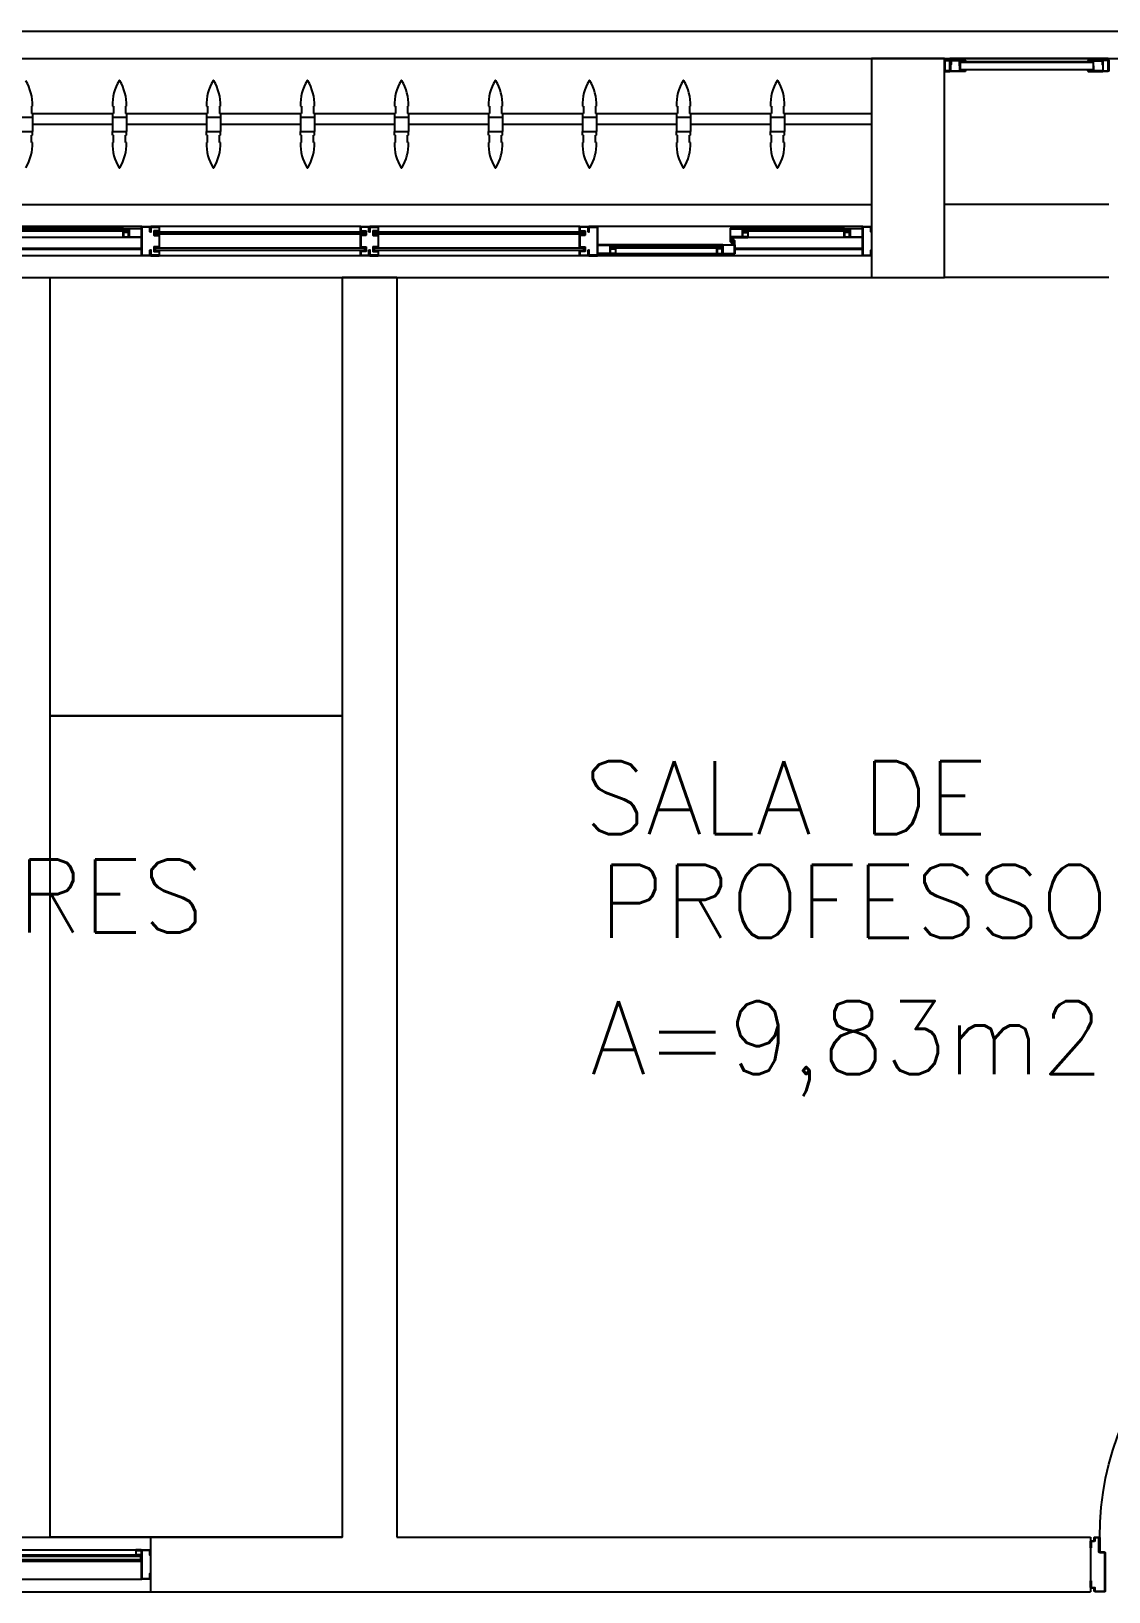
# Model space of a CAD drawing. Header units: millimetres. Extents: x 2128 to 2646, y 1972 to 2207.
# Drawn here: x 2405.51 to 2408.461, y 2049.365 to 2053.64 of the extents above; entities that cross this region are included whole.
import ezdxf

# ---------------------------------------------------------------- set-up
doc = ezdxf.new("R2010")
doc.units = ezdxf.units.MM
for name, color, linetype in [('AR-ALV', 2, 'Continuous'), ('AR-BANCADAS', 1, 'Continuous'), ('AR-BRISES', 1, 'Continuous'), ('AR-CALÇADA', 1, 'Continuous'), ('AR-ESQ', 1, 'Continuous'), ('AR-ESTC', 3, 'Continuous'), ('AR-PEITORIL', 1, 'Continuous'), ('AR-PORTA', 1, 'Continuous'), ('BC- VISTA', 1, 'Continuous'), ('BR-PAINEL', 1, 'Continuous'), ('BR-SUPORTE', 1, 'Continuous'), ('DT-ESQ-BAGUETE-C', 1, 'Continuous'), ('DT-ESQ-BAGUETE-V', 1, 'Continuous'), ('DT-ESQ-CHAPA DOBRADA-V', 1, 'Continuous'), ('DT-ESQ-MARCO-V', 1, 'Continuous'), ('DT-ESQ-PERFIL CADEIRA-C', 2, 'Continuous'), ('DT-ESQ-PERFIL CADEIRA-V', 2, 'Continuous'), ('DT-ESQ-PERFIL U SIMPLES-C', 2, 'Continuous'), ('DT-ESQ-PERFIL U-C', 2, 'Continuous'), ('DT-ESQ-PERFIL U-V', 1, 'Continuous'), ('DT-ESQ-VENEZIANA-C', 1, 'Continuous'), ('DT-ESQ-VENEZIANA-V', 1, 'Continuous'), ('DT-ESQ-VIDRO-C', 2, 'Continuous'), ('DT-ESQ-VIDRO-V', 71, 'Continuous'), ('DT-TXTMOD', 1, 'Continuous'), ('ibio', 2, 'Continuous'), ('maçaneta', 1, 'Continuous'), ('mov', 1, 'Continuous'), ('PM-PERFIL U-C', 2, 'Continuous'), ('pm1', 2, 'Continuous'), ('TEXTO', 2, 'Continuous'), ('Área', 2, 'Continuous')]:
    doc.layers.add(name, color=color, linetype=linetype)
doc.styles.add('S10', font='simplex.shx', dxfattribs={"height": 0.1})
doc.styles.add('UNB-100', font='simplex.shx', dxfattribs={"height": 0.2})

# ---------------------------------------------------------------- blocks, each defined once
blk = doc.blocks.new('EF23-P')
at = {"layer": 'DT-ESQ-BAGUETE-C', "ltscale": 0.1}
for points in [[(0.4225, -0.08), (0.409, -0.08), (0.409, -0.0785), (0.422, -0.0785, 0.414214), (0.4225, -0.078), (0.4225, -0.067, 0.414214), (0.422, -0.0665), (0.409, -0.0665), (0.409, -0.065), (0.4225, -0.065, -0.414214), (0.424, -0.0665), (0.424, -0.0785, -0.414214)], [(0.7015, -0.08), (0.715, -0.08), (0.715, -0.0785), (0.702, -0.0785, -0.414214), (0.7015, -0.078), (0.7015, -0.067, -0.414214), (0.702, -0.0665), (0.715, -0.0665), (0.715, -0.065), (0.7015, -0.065, 0.414214), (0.7, -0.0665), (0.7, -0.0785, 0.414214)], [(0.0735, -0.125), (0.06, -0.125), (0.06, -0.1235), (0.073, -0.1235, 0.414214), (0.0735, -0.123), (0.0735, -0.112, 0.414214), (0.073, -0.1115), (0.06, -0.1115), (0.06, -0.11), (0.0735, -0.11, -0.414214), (0.075, -0.1115), (0.075, -0.1235, -0.414214)], [(0.339, -0.125), (0.3525, -0.125), (0.3525, -0.1235), (0.3395, -0.1235, -0.414214), (0.339, -0.123), (0.339, -0.112, -0.414214), (0.3395, -0.1115), (0.3525, -0.1115), (0.3525, -0.11), (0.339, -0.11, 0.414214), (0.3375, -0.1115), (0.3375, -0.1235, 0.414214)], [(2.0485, -0.125), (2.035, -0.125), (2.035, -0.1235), (2.048, -0.1235, 0.414214), (2.0485, -0.123), (2.0485, -0.112, 0.414214), (2.048, -0.1115), (2.035, -0.1115), (2.035, -0.11), (2.0485, -0.11, -0.414214), (2.05, -0.1115), (2.05, -0.1235, -0.414214)]]:
    blk.add_lwpolyline(points, format="xyb", close=True, dxfattribs=at)
at = {"layer": 'DT-ESQ-BAGUETE-V', "ltscale": 0.1}
for p, q in [((0.4225, -0.065), (0.7015, -0.065)), ((0.0735, -0.11), (0.339, -0.11)), ((2.0485, -0.11), (2.5265, -0.11))]:
    blk.add_line(p, q, dxfattribs=at)
at = {"layer": 'DT-ESQ-CHAPA DOBRADA-V', "ltscale": 0.1}
for p, q in [((0.025, -0.077), (0.374, -0.077)), ((0.025, -0.08), (0.374, -0.08)), ((2, -0.077), (2.5615, -0.077)), ((2, -0.08), (2.5615, -0.08))]:
    blk.add_line(p, q, dxfattribs=at)
at = {"layer": 'DT-ESQ-MARCO-V', "ltscale": 0.1}
for p, q in [((0.7985, -0.06), (1.3515, -0.06)), ((1.3985, -0.06), (1.9515, -0.06)), ((0.7985, -0.14), (1.3515, -0.14)), ((1.3985, -0.14), (1.9515, -0.14))]:
    blk.add_line(p, q, dxfattribs=at)
at = {"layer": 'DT-ESQ-PERFIL CADEIRA-C', "ltscale": 0.1}
for p, q in [((0.376, -0.0885), (0.4225, -0.0885)), ((0.75, -0.0885), (0.7015, -0.0885)), ((0.025, -0.1335), (0.0735, -0.1335)), ((0.3855, -0.1335), (0.339, -0.1335)), ((2, -0.1335), (2.0485, -0.1335))]:
    blk.add_line(p, q, dxfattribs=at)
for points in [[(0.4225, -0.087, -1), (0.4225, -0.09), (0.376, -0.09, -0.414214), (0.374, -0.088), (0.374, -0.067, -0.414214), (0.376, -0.065), (0.4075, -0.065, -0.414214), (0.409, -0.0665), (0.409, -0.087)], [(0.409, -0.0885, -0.198913), (0.4079, -0.0881, -0.198913), (0.4075, -0.087), (0.4075, -0.067, 0.414214), (0.407, -0.0665), (0.376, -0.0665, 0.414214), (0.3755, -0.067), (0.3755, -0.088, 0.414214), (0.376, -0.0885)], [(0.7015, -0.09), (0.75, -0.09), (0.75, -0.0885), (0.715, -0.0885, 0.198912), (0.7161, -0.0881, 0.198913), (0.7165, -0.087), (0.7165, -0.067, -0.414214), (0.717, -0.0665), (0.75, -0.0665), (0.75, -0.065), (0.7165, -0.065, 0.414214), (0.715, -0.0665), (0.715, -0.0785), (0.715, -0.08), (0.715, -0.087), (0.7015, -0.087, 1)], [(0.0735, -0.135), (0.025, -0.135), (0.025, -0.1335), (0.06, -0.1335, -0.198912), (0.0589, -0.1331, -0.198913), (0.0585, -0.132), (0.0585, -0.112, 0.414214), (0.058, -0.1115), (0.025, -0.1115), (0.025, -0.11), (0.0585, -0.11, -0.414214), (0.06, -0.1115), (0.06, -0.1235), (0.06, -0.125), (0.06, -0.132), (0.0735, -0.132, -1)], [(0.339, -0.132, 1), (0.339, -0.135), (0.3855, -0.135, 0.414214), (0.3875, -0.133), (0.3875, -0.112, 0.414214), (0.3855, -0.11), (0.354, -0.11, 0.414214), (0.3525, -0.1115), (0.3525, -0.132)], [(0.3525, -0.1335, 0.198913), (0.3536, -0.1331, 0.198913), (0.354, -0.132), (0.354, -0.112, -0.414214), (0.3545, -0.1115), (0.3855, -0.1115, -0.414214), (0.386, -0.112), (0.386, -0.133, -0.414214), (0.3855, -0.1335)], [(2.0485, -0.135), (2, -0.135), (2, -0.1335), (2.035, -0.1335, -0.198912), (2.0339, -0.1331, -0.198913), (2.0335, -0.132), (2.0335, -0.112, 0.414214), (2.033, -0.1115), (2, -0.1115), (2, -0.11), (2.0335, -0.11, -0.414214), (2.035, -0.1115), (2.035, -0.1235), (2.035, -0.125), (2.035, -0.132), (2.0485, -0.132, -1)]]:
    blk.add_lwpolyline(points, format="xyb", close=True, dxfattribs=at)
at = {"layer": 'DT-ESQ-PERFIL CADEIRA-V', "ltscale": 0.1}
for p, q in [((0.4075, -0.09), (0.7015, -0.09)), ((0.0735, -0.135), (0.339, -0.135)), ((2.0485, -0.135), (2.5265, -0.135))]:
    blk.add_line(p, q, dxfattribs=at)
at = {"layer": 'DT-ESQ-PERFIL U SIMPLES-C', "ltscale": 0.1}
for points in [[(0.376, -0.102), (0.384, -0.102), (0.384, -0.1005), (0.376, -0.1005, -0.414214), (0.3755, -0.1), (0.3755, -0.092, -0.414214), (0.376, -0.0915), (0.384, -0.0915), (0.384, -0.09), (0.376, -0.09, 0.414214), (0.374, -0.092), (0.374, -0.1, 0.414214)], [(0.3855, -0.098), (0.3775, -0.098), (0.3775, -0.0995), (0.3855, -0.0995, -0.414214), (0.386, -0.1), (0.386, -0.108, -0.414214), (0.3855, -0.1085), (0.3775, -0.1085), (0.3775, -0.11), (0.3855, -0.11, 0.414214), (0.3875, -0.108), (0.3875, -0.1, 0.414214)]]:
    blk.add_lwpolyline(points, format="xyb", close=True, dxfattribs=at)
at = {"layer": 'DT-ESQ-PERFIL U-C', "ltscale": 0.1}
for points in [[(0, -0.0615, -0.414214), (0.0015, -0.06), (0.0235, -0.06, -0.414214), (0.025, -0.0615), (0.025, -0.1385, -0.414214), (0.0235, -0.14), (0.0015, -0.14, -0.414214), (0, -0.1385), (0, -0.125), (0.0015, -0.125), (0.0015, -0.138, 0.414214), (0.002, -0.1385), (0.023, -0.1385, 0.414214), (0.0235, -0.138), (0.0235, -0.062, 0.414214), (0.023, -0.0615), (0.002, -0.0615, 0.414214), (0.0015, -0.062), (0.0015, -0.075), (0, -0.075)], [(0.775, -0.0615, 0.414214), (0.7735, -0.06), (0.7515, -0.06, 0.414214), (0.75, -0.0615), (0.75, -0.1385, 0.414214), (0.7515, -0.14), (0.7735, -0.14, 0.414214), (0.775, -0.1385), (0.775, -0.125), (0.7735, -0.125), (0.7735, -0.138, -0.414214), (0.773, -0.1385), (0.752, -0.1385, -0.414214), (0.7515, -0.138), (0.7515, -0.062, -0.414214), (0.752, -0.0615), (0.773, -0.0615, -0.414214), (0.7735, -0.062), (0.7735, -0.075), (0.775, -0.075)], [(0.8, -0.1285), (0.8, -0.1385, -0.414214), (0.7985, -0.14), (0.7765, -0.14, -0.414214), (0.775, -0.1385), (0.775, -0.125), (0.7765, -0.125), (0.7765, -0.138, 0.414214), (0.777, -0.1385), (0.798, -0.1385, 0.414214), (0.7985, -0.138), (0.7985, -0.1285), (0.7855, -0.1285, -0.414214), (0.784, -0.127), (0.784, -0.117, -0.414214), (0.7855, -0.1155), (0.7985, -0.1155), (0.7985, -0.0845), (0.7855, -0.0845, -0.414214), (0.784, -0.083), (0.784, -0.073, -0.414214), (0.7855, -0.0715), (0.7985, -0.0715), (0.7985, -0.062, 0.414214), (0.798, -0.0615), (0.777, -0.0615, 0.414214), (0.7765, -0.062), (0.7765, -0.075), (0.775, -0.075), (0.775, -0.0615, -0.414214), (0.7765, -0.06), (0.7985, -0.06, -0.414214), (0.8, -0.0615), (0.8, -0.0715, -0.414214), (0.7985, -0.073), (0.7855, -0.073), (0.7855, -0.083), (0.7985, -0.083), (0.7985, -0.083, -0.414214), (0.8, -0.0845), (0.8, -0.1155, -0.414214), (0.7985, -0.117), (0.7985, -0.117), (0.7855, -0.117), (0.7855, -0.127), (0.7985, -0.127, -0.414214)], [(1.35, -0.1285), (1.35, -0.1385, 0.414214), (1.3515, -0.14), (1.3735, -0.14, 0.414214), (1.375, -0.1385), (1.375, -0.125), (1.3735, -0.125), (1.3735, -0.138, -0.414214), (1.373, -0.1385), (1.352, -0.1385, -0.414214), (1.3515, -0.138), (1.3515, -0.1285), (1.3645, -0.1285, 0.414214), (1.366, -0.127), (1.366, -0.117, 0.414214), (1.3645, -0.1155), (1.3515, -0.1155), (1.3515, -0.0845), (1.3645, -0.0845, 0.414214), (1.366, -0.083), (1.366, -0.073, 0.414214), (1.3645, -0.0715), (1.3515, -0.0715), (1.3515, -0.062, -0.414214), (1.352, -0.0615), (1.373, -0.0615, -0.414214), (1.3735, -0.062), (1.3735, -0.075), (1.375, -0.075), (1.375, -0.0615, 0.414214), (1.3735, -0.06), (1.3515, -0.06, 0.414214), (1.35, -0.0615), (1.35, -0.0715, 0.414214), (1.3515, -0.073), (1.3645, -0.073), (1.3645, -0.083), (1.3515, -0.083), (1.3515, -0.083, 0.414214), (1.35, -0.0845), (1.35, -0.1155, 0.414214), (1.3515, -0.117), (1.3515, -0.117), (1.3645, -0.117), (1.3645, -0.127), (1.3515, -0.127, 0.414214)], [(1.4, -0.1285), (1.4, -0.1385, -0.414214), (1.3985, -0.14), (1.3765, -0.14, -0.414214), (1.375, -0.1385), (1.375, -0.125), (1.3765, -0.125), (1.3765, -0.138, 0.414214), (1.377, -0.1385), (1.398, -0.1385, 0.414214), (1.3985, -0.138), (1.3985, -0.1285), (1.3855, -0.1285, -0.414214), (1.384, -0.127), (1.384, -0.117, -0.414214), (1.3855, -0.1155), (1.3985, -0.1155), (1.3985, -0.0845), (1.3855, -0.0845, -0.414214), (1.384, -0.083), (1.384, -0.073, -0.414214), (1.3855, -0.0715), (1.3985, -0.0715), (1.3985, -0.062, 0.414214), (1.398, -0.0615), (1.377, -0.0615, 0.414214), (1.3765, -0.062), (1.3765, -0.075), (1.375, -0.075), (1.375, -0.0615, -0.414214), (1.3765, -0.06), (1.3985, -0.06, -0.414214), (1.4, -0.0615), (1.4, -0.0715, -0.414214), (1.3985, -0.073), (1.3855, -0.073), (1.3855, -0.083), (1.3985, -0.083), (1.3985, -0.083, -0.414214), (1.4, -0.0845), (1.4, -0.1155, -0.414214), (1.3985, -0.117), (1.3985, -0.117), (1.3855, -0.117), (1.3855, -0.127), (1.3985, -0.127, -0.414214)], [(1.95, -0.1285), (1.95, -0.1385, 0.414214), (1.9515, -0.14), (1.9735, -0.14, 0.414214), (1.975, -0.1385), (1.975, -0.125), (1.9735, -0.125), (1.9735, -0.138, -0.414214), (1.973, -0.1385), (1.952, -0.1385, -0.414214), (1.9515, -0.138), (1.9515, -0.1285), (1.9645, -0.1285, 0.414214), (1.966, -0.127), (1.966, -0.117, 0.414214), (1.9645, -0.1155), (1.9515, -0.1155), (1.9515, -0.0845), (1.9645, -0.0845, 0.414214), (1.966, -0.083), (1.966, -0.073, 0.414214), (1.9645, -0.0715), (1.9515, -0.0715), (1.9515, -0.062, -0.414214), (1.952, -0.0615), (1.973, -0.0615, -0.414214), (1.9735, -0.062), (1.9735, -0.075), (1.975, -0.075), (1.975, -0.0615, 0.414214), (1.9735, -0.06), (1.9515, -0.06, 0.414214), (1.95, -0.0615), (1.95, -0.0715, 0.414214), (1.9515, -0.073), (1.9645, -0.073), (1.9645, -0.083), (1.9515, -0.083), (1.9515, -0.083, 0.414214), (1.95, -0.0845), (1.95, -0.1155, 0.414214), (1.9515, -0.117), (1.9515, -0.117), (1.9645, -0.117), (1.9645, -0.127), (1.9515, -0.127, 0.414214)], [(1.975, -0.0615, -0.414214), (1.9765, -0.06), (1.9985, -0.06, -0.414214), (2, -0.0615), (2, -0.1385, -0.414214), (1.9985, -0.14), (1.9765, -0.14, -0.414214), (1.975, -0.1385), (1.975, -0.125), (1.9765, -0.125), (1.9765, -0.138, 0.414214), (1.977, -0.1385), (1.998, -0.1385, 0.414214), (1.9985, -0.138), (1.9985, -0.062, 0.414214), (1.998, -0.0615), (1.977, -0.0615, 0.414214), (1.9765, -0.062), (1.9765, -0.075), (1.975, -0.075)]]:
    blk.add_lwpolyline(points, format="xyb", close=True, dxfattribs=at)
at = {"layer": 'DT-ESQ-PERFIL U-V', "ltscale": 0.1}
for p, q in [((0.0235, -0.06), (0.7515, -0.06)), ((1.9985, -0.06), (3.1515, -0.06)), ((0.0235, -0.14), (0.7515, -0.14)), ((1.9985, -0.14), (3.1515, -0.14))]:
    blk.add_line(p, q, dxfattribs=at)
at = {"layer": 'DT-ESQ-VIDRO-C', "ltscale": 0.1}
for points in [[(0.7125, -0.085), (0.7125, -0.082), (0.4115, -0.082), (0.4115, -0.085)], [(1.3625, -0.081), (1.3625, -0.075), (0.7875, -0.075), (0.7875, -0.081)], [(1.9625, -0.081), (1.9625, -0.075), (1.3875, -0.075), (1.3875, -0.081)], [(0.063, -0.13), (0.063, -0.127), (0.3495, -0.127), (0.3495, -0.13)], [(2.038, -0.13), (2.038, -0.127), (2.537, -0.127), (2.537, -0.13)]]:
    blk.add_lwpolyline(points, close=True, dxfattribs=at)
at = {"layer": 'DT-ESQ-VIDRO-V', "ltscale": 0.1}
for points in [[(1.3625, -0.119), (1.3625, -0.125), (0.7875, -0.125), (0.7875, -0.119)], [(1.9625, -0.119), (1.9625, -0.125), (1.3875, -0.125), (1.3875, -0.119)]]:
    blk.add_lwpolyline(points, close=True, dxfattribs=at)
at = {"layer": 'DT-TXTMOD', "ltscale": 0.1, "style": 'S10', "flags": 3}
for tag, p in [('M01', (0.025, -0.28)), ('M02', (0.3253, -0.28)), ('M03', (0.627, -0.28)), ('M04', (0.9288, -0.28)), ('M05', (1.2306, -0.28)), ('M06', (1.5323, -0.28)), ('M07', (1.8341, -0.28)), ('M08', (2.1359, -0.28)), ('M09', (2.4376, -0.28)), ('M10', (2.7394, -0.28)), ('M11', (3.0412, -0.28)), ('M12', (3.3429, -0.28)), ('M13', (3.6447, -0.28)), ('M14', (3.9464, -0.28)), ('M15', (4.2482, -0.28)), ('M16', (4.55, -0.28)), ('M17', (4.8517, -0.28))]:
    blk.add_attdef(tag, p, '', height=0.1, dxfattribs=at)
blk = doc.blocks.new('EF05-P')
at = {"layer": 'DT-ESQ-BAGUETE-C', "ltscale": 0.1}
for points in [[(0.039, -0.05), (0.0255, -0.05), (0.0255, -0.0485), (0.039, -0.0485), (0.039, -0.0365), (0.0255, -0.0365), (0.0255, -0.035), (0.039, -0.035, -0.414214), (0.0405, -0.0365), (0.0405, -0.0485, -0.414214)], [(1.161, -0.05), (1.1745, -0.05), (1.1745, -0.0485), (1.161, -0.0485), (1.161, -0.0365), (1.1745, -0.0365), (1.1745, -0.035), (1.161, -0.035, 0.414214), (1.1595, -0.0365), (1.1595, -0.0485, 0.414214)]]:
    blk.add_lwpolyline(points, format="xyb", close=True, dxfattribs=at)
at = {"layer": 'DT-ESQ-BAGUETE-V', "ltscale": 0.1}
blk.add_line((1.161, -0.05), (0.039, -0.05), dxfattribs=at)
at = {"layer": 'DT-ESQ-CHAPA DOBRADA-V', "ltscale": 0.1}
blk.add_line((1.16, -0.067), (0.04, -0.067), dxfattribs=at)
at = {"layer": 'DT-ESQ-MARCO-V', "ltscale": 0.1}
for p, q in [((0.0235, -0.035), (1.1765, -0.035)), ((0.0235, -0.115), (1.1765, -0.115))]:
    blk.add_line(p, q, dxfattribs=at)
at = {"layer": 'DT-ESQ-PERFIL U-C', "ltscale": 0.1}
for points in [[(0.025, -0.0655), (0.025, -0.0655, 0.414214), (0.0235, -0.067), (0.0235, -0.1135), (0.0015, -0.1135), (0.0015, -0.1), (0, -0.1), (0, -0.1135, 0.414214), (0.0015, -0.115), (0.0235, -0.115, 0.414214), (0.025, -0.1135), (0.025, -0.067), (0.04, -0.067, 1), (0.04, -0.064), (0.025, -0.064), (0.025, -0.0365, 0.414214), (0.0235, -0.035), (0.0015, -0.035, 0.414214), (0, -0.0365), (0, -0.05), (0.0015, -0.05), (0.0015, -0.0365), (0.0235, -0.0365), (0.0235, -0.064, 0.414214), (0.025, -0.0655), (0.04, -0.0655)], [(1.175, -0.0655), (1.175, -0.0655, -0.414214), (1.1765, -0.067), (1.1765, -0.1135), (1.1985, -0.1135), (1.1985, -0.1), (1.2, -0.1), (1.2, -0.1135, -0.414214), (1.1985, -0.115), (1.1765, -0.115, -0.414214), (1.175, -0.1135), (1.175, -0.067), (1.16, -0.067, -1), (1.16, -0.064), (1.175, -0.064), (1.175, -0.0365, -0.414214), (1.1765, -0.035), (1.1985, -0.035, -0.414214), (1.2, -0.0365), (1.2, -0.05), (1.1985, -0.05), (1.1985, -0.0365), (1.1765, -0.0365), (1.1765, -0.064, -0.414214), (1.175, -0.0655), (1.16, -0.0655)]]:
    blk.add_lwpolyline(points, format="xyb", dxfattribs=at)
at = {"layer": 'DT-ESQ-VIDRO-C', "ltscale": 0.1}
blk.add_lwpolyline([(0.027, -0.062), (0.027, -0.052), (1.173, -0.052), (1.173, -0.062)], close=True, dxfattribs=at)
at = {"layer": 'DT-TXTMOD', "ltscale": 0.1, "style": 'S10', "flags": 3}
blk.add_attdef('EF05', (0.05, 0), '', height=0.1, dxfattribs=at)
blk = doc.blocks.new('BR-MODULO8')
at = {"layer": 'BR-PAINEL'}
for p, q in [((-2.3008, 0.27), (-2.3008, 0.25)), ((-2.2983, 0.27), (-2.3008, 0.27)), ((-2.0792, 0.27), (-2.0767, 0.27)), ((-2.0767, 0.27), (-2.0767, 0.25)), ((-2.0433, 0.27), (-2.0433, 0.25)), ((-2.0408, 0.27), (-2.0433, 0.27)), ((-1.8217, 0.27), (-1.8192, 0.27)), ((-1.8192, 0.27), (-1.8192, 0.25)), ((-1.7858, 0.27), (-1.7858, 0.25)), ((-1.7833, 0.27), (-1.7858, 0.27)), ((-1.5642, 0.27), (-1.5617, 0.27)), ((-1.5617, 0.27), (-1.5617, 0.25)), ((-1.5283, 0.27), (-1.5283, 0.25)), ((-1.5258, 0.27), (-1.5283, 0.27)), ((-1.3067, 0.27), (-1.3042, 0.27)), ((-1.3042, 0.27), (-1.3042, 0.25)), ((-1.2708, 0.27), (-1.2708, 0.25)), ((-1.2683, 0.27), (-1.2708, 0.27)), ((-1.0492, 0.27), (-1.0467, 0.27)), ((-1.0467, 0.27), (-1.0467, 0.25)), ((-1.0133, 0.27), (-1.0133, 0.25)), ((-1.0108, 0.27), (-1.0133, 0.27)), ((-0.7917, 0.27), (-0.7892, 0.27)), ((-0.7892, 0.27), (-0.7892, 0.25)), ((-0.7558, 0.27), (-0.7558, 0.25)), ((-0.7533, 0.27), (-0.7558, 0.27)), ((-0.5342, 0.27), (-0.5317, 0.27)), ((-0.5317, 0.27), (-0.5317, 0.25)), ((-0.4958, 0.27), (-0.4983, 0.27)), ((-0.4983, 0.27), (-0.4983, 0.25)), ((-0.2767, 0.27), (-0.2742, 0.27)), ((-0.2742, 0.27), (-0.2742, 0.25)), ((-0.2408, 0.27), (-0.2408, 0.25)), ((-0.2383, 0.27), (-0.2408, 0.27)), ((-2.3367, 0.24), (-2.2983, 0.24)), ((-2.2983, 0.25), (-2.3008, 0.25)), ((-2.2983, 0.25), (-2.2983, 0.24)), ((-2.2983, 0.24), (-2.2983, 0.2)), ((-2.0792, 0.25), (-2.0792, 0.24)), ((-2.0792, 0.25), (-2.0767, 0.25)), ((-2.0792, 0.24), (-2.0408, 0.24)), ((-2.0792, 0.24), (-2.0792, 0.2)), ((-2.0408, 0.25), (-2.0433, 0.25)), ((-2.0408, 0.25), (-2.0408, 0.24)), ((-2.0408, 0.24), (-2.0408, 0.2)), ((-1.8217, 0.25), (-1.8217, 0.24)), ((-1.8217, 0.25), (-1.8192, 0.25)), ((-1.8217, 0.24), (-1.7833, 0.24)), ((-1.8217, 0.24), (-1.8217, 0.2)), ((-1.7833, 0.25), (-1.7858, 0.25)), ((-1.7833, 0.25), (-1.7833, 0.24)), ((-1.7833, 0.24), (-1.7833, 0.2)), ((-1.5642, 0.25), (-1.5642, 0.24)), ((-1.5642, 0.25), (-1.5617, 0.25)), ((-1.5642, 0.24), (-1.5258, 0.24)), ((-1.5642, 0.24), (-1.5642, 0.2)), ((-1.5258, 0.25), (-1.5283, 0.25)), ((-1.5258, 0.25), (-1.5258, 0.24)), ((-1.5258, 0.24), (-1.5258, 0.2)), ((-1.3067, 0.25), (-1.3067, 0.24)), ((-1.3067, 0.25), (-1.3042, 0.25)), ((-1.3067, 0.24), (-1.2683, 0.24)), ((-1.3067, 0.24), (-1.3067, 0.2)), ((-1.2683, 0.25), (-1.2708, 0.25)), ((-1.2683, 0.25), (-1.2683, 0.24)), ((-1.2683, 0.24), (-1.2683, 0.2)), ((-1.0492, 0.25), (-1.0492, 0.24)), ((-1.0492, 0.25), (-1.0467, 0.25)), ((-1.0492, 0.24), (-1.0108, 0.24)), ((-1.0492, 0.24), (-1.0492, 0.2)), ((-1.0108, 0.25), (-1.0133, 0.25)), ((-1.0108, 0.25), (-1.0108, 0.24)), ((-1.0108, 0.24), (-1.0108, 0.2)), ((-0.7917, 0.25), (-0.7917, 0.24)), ((-0.7917, 0.25), (-0.7892, 0.25)), ((-0.7917, 0.24), (-0.7533, 0.24)), ((-0.7917, 0.24), (-0.7917, 0.2)), ((-0.7533, 0.25), (-0.7558, 0.25)), ((-0.7533, 0.25), (-0.7533, 0.24)), ((-0.7533, 0.24), (-0.7533, 0.2)), ((-0.5342, 0.25), (-0.5317, 0.25)), ((-0.5342, 0.25), (-0.5342, 0.24)), ((-0.5342, 0.24), (-0.5342, 0.2)), ((-0.5342, 0.24), (-0.4958, 0.24)), ((-0.4958, 0.25), (-0.4983, 0.25)), ((-0.4958, 0.25), (-0.4958, 0.24)), ((-0.4958, 0.24), (-0.4958, 0.2)), ((-0.2767, 0.25), (-0.2767, 0.24)), ((-0.2767, 0.25), (-0.2742, 0.25)), ((-0.2767, 0.24), (-0.2383, 0.24)), ((-0.2767, 0.24), (-0.2767, 0.2)), ((-0.2383, 0.25), (-0.2408, 0.25)), ((-0.2383, 0.25), (-0.2383, 0.24)), ((-0.2383, 0.24), (-0.2383, 0.2)), ((-2.3367, 0.2), (-2.2983, 0.2)), ((-2.2983, 0.19), (-2.3008, 0.19)), ((-2.3008, 0.17), (-2.3008, 0.19)), ((-2.2983, 0.19), (-2.2983, 0.2)), ((-2.0792, 0.2), (-2.0408, 0.2)), ((-2.0792, 0.19), (-2.0792, 0.2)), ((-2.0792, 0.19), (-2.0767, 0.19)), ((-2.0767, 0.17), (-2.0767, 0.19)), ((-2.0408, 0.19), (-2.0433, 0.19)), ((-2.0433, 0.17), (-2.0433, 0.19)), ((-2.0408, 0.19), (-2.0408, 0.2)), ((-1.8217, 0.2), (-1.7833, 0.2)), ((-1.8217, 0.19), (-1.8217, 0.2)), ((-1.8217, 0.19), (-1.8192, 0.19)), ((-1.8192, 0.17), (-1.8192, 0.19)), ((-1.7833, 0.19), (-1.7858, 0.19)), ((-1.7858, 0.17), (-1.7858, 0.19)), ((-1.7833, 0.19), (-1.7833, 0.2)), ((-1.5642, 0.2), (-1.5258, 0.2)), ((-1.5642, 0.19), (-1.5642, 0.2)), ((-1.5642, 0.19), (-1.5617, 0.19)), ((-1.5617, 0.17), (-1.5617, 0.19)), ((-1.5258, 0.19), (-1.5283, 0.19)), ((-1.5283, 0.17), (-1.5283, 0.19)), ((-1.5258, 0.19), (-1.5258, 0.2)), ((-1.3067, 0.2), (-1.2683, 0.2)), ((-1.3067, 0.19), (-1.3067, 0.2)), ((-1.3067, 0.19), (-1.3042, 0.19)), ((-1.3042, 0.17), (-1.3042, 0.19)), ((-1.2683, 0.19), (-1.2708, 0.19)), ((-1.2708, 0.17), (-1.2708, 0.19)), ((-1.2683, 0.19), (-1.2683, 0.2)), ((-1.0492, 0.2), (-1.0108, 0.2)), ((-1.0492, 0.19), (-1.0492, 0.2)), ((-1.0492, 0.19), (-1.0467, 0.19)), ((-1.0467, 0.17), (-1.0467, 0.19)), ((-1.0108, 0.19), (-1.0133, 0.19)), ((-1.0133, 0.17), (-1.0133, 0.19)), ((-1.0108, 0.19), (-1.0108, 0.2)), ((-0.7917, 0.2), (-0.7533, 0.2)), ((-0.7917, 0.19), (-0.7917, 0.2)), ((-0.7917, 0.19), (-0.7892, 0.19)), ((-0.7892, 0.17), (-0.7892, 0.19)), ((-0.7533, 0.19), (-0.7558, 0.19)), ((-0.7558, 0.17), (-0.7558, 0.19)), ((-0.7533, 0.19), (-0.7533, 0.2)), ((-0.5342, 0.19), (-0.5342, 0.2)), ((-0.5342, 0.2), (-0.4958, 0.2)), ((-0.5342, 0.19), (-0.5317, 0.19)), ((-0.5317, 0.17), (-0.5317, 0.19)), ((-0.4983, 0.17), (-0.4983, 0.19)), ((-0.4958, 0.19), (-0.4983, 0.19)), ((-0.4958, 0.19), (-0.4958, 0.2)), ((-0.2767, 0.2), (-0.2383, 0.2)), ((-0.2767, 0.19), (-0.2767, 0.2)), ((-0.2767, 0.19), (-0.2742, 0.19)), ((-0.2742, 0.17), (-0.2742, 0.19)), ((-0.2383, 0.19), (-0.2408, 0.19)), ((-0.2408, 0.17), (-0.2408, 0.19)), ((-0.2383, 0.19), (-0.2383, 0.2)), ((-2.2983, 0.17), (-2.3008, 0.17)), ((-2.0792, 0.17), (-2.0767, 0.17)), ((-2.0408, 0.17), (-2.0433, 0.17)), ((-1.8217, 0.17), (-1.8192, 0.17)), ((-1.7833, 0.17), (-1.7858, 0.17)), ((-1.5642, 0.17), (-1.5617, 0.17)), ((-1.5258, 0.17), (-1.5283, 0.17)), ((-1.3067, 0.17), (-1.3042, 0.17)), ((-1.2683, 0.17), (-1.2708, 0.17)), ((-1.0492, 0.17), (-1.0467, 0.17)), ((-1.0108, 0.17), (-1.0133, 0.17)), ((-0.7917, 0.17), (-0.7892, 0.17)), ((-0.7533, 0.17), (-0.7558, 0.17)), ((-0.5342, 0.17), (-0.5317, 0.17)), ((-0.4958, 0.17), (-0.4983, 0.17)), ((-0.2767, 0.17), (-0.2742, 0.17)), ((-0.2383, 0.17), (-0.2408, 0.17))]:
    blk.add_line(p, q, dxfattribs=at)
for centre, radius, start, end in [((-2.4233, 0.2739), 0.1251, 358.228, 31.5279), ((-1.9542, 0.2739), 0.1251, 148.4721, 181.772), ((-2.06, 0.3387), 0.001, 37.1012, 142.8988), ((-2.1658, 0.2739), 0.1251, 358.228, 31.5279), ((-1.6967, 0.2739), 0.1251, 148.4721, 181.772), ((-1.8025, 0.3387), 0.001, 37.1012, 142.8988), ((-1.9083, 0.2739), 0.1251, 358.228, 31.5279), ((-1.4392, 0.2739), 0.1251, 148.4721, 181.772), ((-1.545, 0.3387), 0.001, 37.1012, 142.8988), ((-1.6508, 0.2739), 0.1251, 358.228, 31.5279), ((-1.1817, 0.2739), 0.1251, 148.4721, 181.772), ((-1.2875, 0.3387), 0.001, 37.1012, 142.8988), ((-1.3933, 0.2739), 0.1251, 358.228, 31.5279), ((-0.9242, 0.2739), 0.1251, 148.4721, 181.772), ((-1.03, 0.3387), 0.001, 37.1012, 142.8988), ((-1.1358, 0.2739), 0.1251, 358.228, 31.5279), ((-0.6667, 0.2739), 0.1251, 148.4721, 181.772), ((-0.7725, 0.3387), 0.001, 37.1012, 142.8988), ((-0.8783, 0.2739), 0.1251, 358.228, 31.5279), ((-0.4092, 0.2739), 0.1251, 148.4721, 181.772), ((-0.515, 0.3387), 0.001, 37.1012, 142.8988), ((-0.6208, 0.2739), 0.1251, 358.228, 31.5279), ((-0.1517, 0.2739), 0.1251, 148.4721, 181.772), ((-0.2575, 0.3387), 0.001, 37.1012, 142.8988), ((-0.3633, 0.2739), 0.1251, 358.228, 31.5279), ((-2.4233, 0.1661), 0.1251, 328.4721, 1.772), ((-1.9542, 0.1661), 0.1251, 178.228, 211.5279), ((-2.1658, 0.1661), 0.1251, 328.4721, 1.772), ((-1.6967, 0.1661), 0.1251, 178.228, 211.5279), ((-1.9083, 0.1661), 0.1251, 328.4721, 1.772), ((-1.4392, 0.1661), 0.1251, 178.228, 211.5279), ((-1.6508, 0.1661), 0.1251, 328.4721, 1.772), ((-1.1817, 0.1661), 0.1251, 178.228, 211.5279), ((-1.3933, 0.1661), 0.1251, 328.4721, 1.772), ((-0.9242, 0.1661), 0.1251, 178.228, 211.5279), ((-1.1358, 0.1661), 0.1251, 328.4721, 1.772), ((-0.6667, 0.1661), 0.1251, 178.228, 211.5279), ((-0.8783, 0.1661), 0.1251, 328.4721, 1.772), ((-0.4092, 0.1661), 0.1251, 178.228, 211.5279), ((-0.6208, 0.1661), 0.1251, 328.4721, 1.772), ((-0.1517, 0.1661), 0.1251, 178.228, 211.5279), ((-0.3633, 0.1661), 0.1251, 328.4721, 1.772), ((-2.06, 0.1013), 0.001, 217.1012, 322.8988), ((-1.8025, 0.1013), 0.001, 217.1012, 322.8988), ((-1.545, 0.1013), 0.001, 217.1012, 322.8988), ((-1.2875, 0.1013), 0.001, 217.1012, 322.8988), ((-1.03, 0.1013), 0.001, 217.1012, 322.8988), ((-0.7725, 0.1013), 0.001, 217.1012, 322.8988), ((-0.515, 0.1013), 0.001, 217.1012, 322.8988), ((-0.2575, 0.1013), 0.001, 217.1012, 322.8988)]:
    blk.add_arc(centre, radius, start, end, dxfattribs=at)
at = {"layer": 'BR-SUPORTE'}
for p, q in [((-2.2983, 0.25), (-2.0767, 0.25)), ((-2.2983, 0.22), (-2.0792, 0.22)), ((-2.0408, 0.25), (-1.8192, 0.25)), ((-2.0408, 0.22), (-1.8217, 0.22)), ((-1.7833, 0.25), (-1.5617, 0.25)), ((-1.7833, 0.22), (-1.5642, 0.22)), ((-1.5258, 0.25), (-1.3042, 0.25)), ((-1.5258, 0.22), (-1.3067, 0.22)), ((-1.2683, 0.25), (-1.0467, 0.25)), ((-1.2683, 0.22), (-1.0492, 0.22)), ((-1.0108, 0.25), (-0.7892, 0.25)), ((-1.0108, 0.22), (-0.7917, 0.22)), ((-0.7533, 0.25), (-0.5317, 0.25)), ((-0.7533, 0.22), (-0.5342, 0.22)), ((-0.4958, 0.25), (-0.2742, 0.25)), ((-0.4958, 0.22), (-0.2767, 0.22)), ((-0.2383, 0.25), (0, 0.25)), ((-0.2383, 0.22), (0, 0.22))]:
    blk.add_line(p, q, dxfattribs=at)
blk = doc.blocks.new('EF01C-P')
at = {"layer": 'DT-ESQ-BAGUETE-C', "ltscale": 0.1}
for points in [[(0.0015, 0.035), (0.015, 0.035), (0.015, 0.0335), (0.0015, 0.0335), (0.0015, 0.005), (0.015, 0.005), (0.015, 0.0035), (0.0015, 0.0035, -0.414214), (0, 0.005), (0, 0.0335, -0.414214)], [(0.4485, 0.035), (0.435, 0.035), (0.435, 0.0335), (0.4485, 0.0335), (0.4485, 0.005), (0.435, 0.005), (0.435, 0.0035), (0.4485, 0.0035, 0.414214), (0.45, 0.005), (0.45, 0.0335, 0.414214)]]:
    blk.add_lwpolyline(points, format="xyb", close=True, dxfattribs=at)
at = {"layer": 'DT-ESQ-PERFIL CADEIRA-C', "ltscale": 0.1}
for points in [[(0.01, 0.0015), (0.01, 0.003), (0.0015, 0.003, 1), (0.0015, 0), (0.015, 0, 0.414214), (0.0165, 0.0015), (0.0165, 0.0335), (0.043, 0.0335)], [(0.043, 0.0065), (0.018, 0.0065), (0.018, 0.0165), (0.0165, 0.0165), (0.0165, 0.0065, 0.414214), (0.018, 0.005), (0.043, 0.005), (0.0565, 0.005, 1), (0.0565, 0.008), (0.043, 0.008), (0.043, 0.02), (0.043, 0.032), (0.0565, 0.032, 1), (0.0565, 0.035), (0.043, 0.035), (0.0165, 0.035, 0.414214), (0.015, 0.0335), (0.015, 0.0015), (0.0015, 0.0015)], [(0.0415, 0.02), (0.0415, 0.032, -0.414214), (0.043, 0.0335), (0.0565, 0.0335)], [(0.0415, 0.02), (0.0415, 0.008, 0.414214), (0.043, 0.0065), (0.0565, 0.0065)], [(0.407, 0.0065), (0.432, 0.0065), (0.432, 0.0165), (0.4335, 0.0165), (0.4335, 0.0065, -0.414214), (0.432, 0.005), (0.407, 0.005), (0.3935, 0.005, -1), (0.3935, 0.008), (0.407, 0.008), (0.407, 0.02), (0.407, 0.032), (0.3935, 0.032, -1), (0.3935, 0.035), (0.407, 0.035), (0.4335, 0.035, -0.414214), (0.435, 0.0335), (0.435, 0.0015), (0.4485, 0.0015)], [(0.4085, 0.02), (0.4085, 0.032, 0.414214), (0.407, 0.0335), (0.3935, 0.0335)], [(0.4085, 0.02), (0.4085, 0.008, -0.414214), (0.407, 0.0065), (0.3935, 0.0065)], [(0.44, 0.0015), (0.44, 0.003), (0.4485, 0.003, -1), (0.4485, 0), (0.435, 0, -0.414214), (0.4335, 0.0015), (0.4335, 0.0335), (0.407, 0.0335)]]:
    blk.add_lwpolyline(points, format="xyb", dxfattribs=at)
at = {"layer": 'DT-ESQ-PERFIL CADEIRA-V', "ltscale": 0.1}
blk.add_line((0.015, 0), (0.435, 0), dxfattribs=at)
at = {"layer": 'DT-ESQ-VENEZIANA-C', "ltscale": 0.1}
for p, q in [((0.043, 0.0105), (0.407, 0.0105)), ((0.043, 0.009), (0.407, 0.009))]:
    blk.add_line(p, q, dxfattribs=at)
at = {"layer": 'DT-ESQ-VENEZIANA-V', "ltscale": 0.1}
blk.add_line((0.043, 0.031), (0.407, 0.031), dxfattribs=at)
at = {"layer": 'DT-TXTMOD', "ltscale": 0.1, "style": 'S10', "flags": 3}
blk.add_attdef('EF01C', (0.0208, -0.14), '', height=0.1, dxfattribs=at)
blk = doc.blocks.new('PM3')
at = {"layer": 'maçaneta'}
for points in [[(0.02, 0.825), (-0.035, 0.825), (-0.035, 0.715), (0, 0.715), (0, 0.725), (-0.02, 0.725), (-0.02, 0.8035, -0.414214), (-0.0185, 0.805), (0.02, 0.805)], [(0.125, 0.825), (0.07, 0.825), (0.07, 0.805), (0.1085, 0.805, -0.414214), (0.11, 0.8035), (0.11, 0.725), (0.09, 0.725), (0.09, 0.715), (0.125, 0.715)]]:
    blk.add_lwpolyline(points, format="xyb", close=True, dxfattribs=at)
for points in [[(0.02, 0.715), (0.02, 0.755), (0.025, 0.755), (0.025, 0.715)], [(0.07, 0.715), (0.07, 0.755), (0.065, 0.755), (0.065, 0.715)]]:
    blk.add_lwpolyline(points, close=True, dxfattribs=at)
at = {"layer": 'mov'}
blk.add_arc((0.025, 0.075), 0.8, 0, 90, dxfattribs=at)
at = {"layer": 'PM-PERFIL U-C'}
for p, q in [((0, 0.045), (0, 0.0635)), ((0.002, 0.045), (0, 0.045)), ((0.0015, 0.065), (0.01, 0.065)), ((0.002, 0.063), (0.002, 0.045)), ((0.0105, 0.063), (0.002, 0.063)), ((0.01, 0.065), (0.01, 0.0735)), ((0.0115, 0.075), (0.0235, 0.075)), ((0.012, 0.073), (0.012, 0.0645)), ((0.023, 0.073), (0.012, 0.073)), ((0.023, 0.0335), (0.023, 0.073)), ((0.025, 0.0735), (0.025, 0.034)), ((0.825, 0.0735), (0.825, 0.034)), ((0.8385, 0.075), (0.8265, 0.075)), ((0.827, 0.073), (0.838, 0.073)), ((0.827, 0.0335), (0.827, 0.073)), ((0.838, 0.073), (0.838, 0.0645)), ((0.8395, 0.063), (0.848, 0.063)), ((0.84, 0.065), (0.84, 0.0735)), ((0.8485, 0.065), (0.84, 0.065)), ((0.848, 0.063), (0.848, 0.045)), ((0.848, 0.045), (0.85, 0.045)), ((0.85, 0.045), (0.85, 0.0635)), ((0.038, 0.032), (0.0245, 0.032)), ((0.0385, 0.034), (0.025, 0.034)), ((0.038, 0.032), (0.038, -0.073)), ((0.04, 0.0325), (0.04, -0.0735)), ((0.81, 0.0325), (0.81, -0.0735)), ((0.8115, 0.034), (0.825, 0.034)), ((0.812, 0.032), (0.8255, 0.032)), ((0.812, 0.032), (0.812, -0.073)), ((0, -0.045), (0.002, -0.045)), ((0, -0.0635), (0, -0.045)), ((0.01, -0.065), (0.0015, -0.065)), ((0.002, -0.045), (0.002, -0.063)), ((0.002, -0.063), (0.0105, -0.063)), ((0.01, -0.0735), (0.01, -0.065)), ((0.0385, -0.075), (0.0115, -0.075)), ((0.012, -0.0645), (0.012, -0.073)), ((0.012, -0.073), (0.038, -0.073)), ((0.8115, -0.075), (0.8385, -0.075)), ((0.838, -0.073), (0.812, -0.073)), ((0.838, -0.0645), (0.838, -0.073)), ((0.848, -0.063), (0.8395, -0.063)), ((0.84, -0.0735), (0.84, -0.065)), ((0.84, -0.065), (0.8485, -0.065)), ((0.85, -0.045), (0.848, -0.045)), ((0.848, -0.045), (0.848, -0.063)), ((0.85, -0.0635), (0.85, -0.045))]:
    blk.add_line(p, q, dxfattribs=at)
for centre, start, end in [((0.0015, 0.0635), 90, 180), ((0.0115, 0.0735), 90, 180), ((0.0105, 0.0645), 270, 0), ((0.0235, 0.0735), 360, 90), ((0.8265, 0.0735), 90, 180), ((0.8395, 0.0645), 180, 270), ((0.8385, 0.0735), 0, 90), ((0.8485, 0.0635), 0, 90), ((0.0245, 0.0335), 180, 270), ((0.0385, 0.0325), 0, 90), ((0.8115, 0.0325), 90, 180), ((0.8255, 0.0335), 270, 0), ((0.0015, -0.0635), 180, 270), ((0.0115, -0.0735), 180, 270), ((0.0105, -0.0645), 0, 90), ((0.0385, -0.0735), 269.9386, 0), ((0.8115, -0.0735), 180, 270.0614), ((0.8395, -0.0645), 90, 180), ((0.8385, -0.0735), 270, 0), ((0.8485, -0.0635), 270, 0)]:
    blk.add_arc(centre, 0.0015, start, end, dxfattribs=at)
at = {"layer": 'pm1'}
blk.add_lwpolyline([(0.065, 0.875), (0.065, 0.075), (0.025, 0.075), (0.025, 0.875)], close=True, dxfattribs=at)
blk = doc.blocks.new('BCL07')
at = {"layer": 'BC- VISTA'}
blk.add_lwpolyline([(0.8, 0), (0.8, -2.25), (0, -2.25), (0, 0)], close=True, dxfattribs=at)
blk = doc.blocks.new('BCL02')
at = {"layer": 'BC- VISTA'}
blk.add_lwpolyline([(0.8, 0), (0.8, -1.2), (0, -1.2), (0, 0)], close=True, dxfattribs=at)

msp = doc.modelspace()

# ---------------------------------------------------------------- linework, layer by layer
at = {"layer": 'AR-ALV'}
for p, q in [((2408.4615, 2053.1651), (2408.0115, 2053.1651)), ((2406.5115, 2052.9651), (2406.3615, 2052.9651)), ((2406.3615, 2052.9651), (2406.3615, 2049.5151)), ((2406.5115, 2052.9651), (2406.5115, 2049.5151)), ((2408.4615, 2052.9651), (2408.0115, 2052.9651)), ((2405.8365, 2049.5151), (2405.8365, 2049.3651)), ((2405.8365, 2049.5151), (2406.3615, 2049.5151)), ((2406.5115, 2049.5151), (2408.4115, 2049.5151)), ((2408.4115, 2049.5151), (2408.4115, 2049.3651)), ((2405.8365, 2049.3651), (2408.4115, 2049.3651))]:
    msp.add_line(p, q, dxfattribs=at)
at = {"layer": 'AR-CALÇADA'}
msp.add_line((2367.3865, 2053.6401), (2438.6615, 2053.6401), dxfattribs=at)
at = {"layer": 'AR-ESTC'}
for p, q in [((2408.0115, 2053.5651), (2407.8115, 2053.5651)), ((2407.8115, 2053.5651), (2407.8115, 2052.9651)), ((2408.0115, 2052.9651), (2408.0115, 2053.5651)), ((2407.8115, 2052.9651), (2408.0115, 2052.9651))]:
    msp.add_line(p, q, dxfattribs=at)
at = {"layer": 'AR-PEITORIL'}
for p, q in [((2402.6615, 2053.1651), (2407.8115, 2053.1651)), ((2402.6615, 2052.9651), (2407.8115, 2052.9651)), ((2404.6365, 2049.5151), (2405.8365, 2049.5151)), ((2404.6365, 2049.3651), (2405.8365, 2049.3651))]:
    msp.add_line(p, q, dxfattribs=at)
at = {"layer": 'ibio'}
msp.add_line((2371.8115, 2053.5651), (2438.6615, 2053.5651), dxfattribs=at)

# ---------------------------------------------------------------- block references
at = {"layer": 'AR-BANCADAS'}
for name, p in [('BCL02', (2405.5615, 2052.9651)), ('BCL07', (2405.5615, 2051.7651))]:
    msp.add_blockref(name, p, dxfattribs=at)
at = {"layer": 'AR-BRISES'}
msp.add_blockref('BR-MODULO8', (2407.8115, 2053.1651), dxfattribs=at)
at = {"layer": 'AR-ESQ', "rotation": 180}
for name, p in [('EF01C-P', (2408.4615, 2053.5651)), ('EF23-P', (2407.8115, 2052.9651))]:
    msp.add_blockref(name, p, dxfattribs=at)
at = {"layer": 'AR-ESQ'}
msp.add_blockref('EF05-P', (2404.6365, 2049.5151), dxfattribs=at)
at = {"layer": 'AR-PORTA', "xscale": -1}
msp.add_blockref('PM3', (2409.2615, 2049.4401), dxfattribs=at)

# ---------------------------------------------------------------- texts
at = {"layer": 'TEXTO', "style": 'UNB-100'}
for s, p in [('SALA DE ', (2407.0228, 2051.4406)), ('PROFESSORES', (2404.0735, 2051.1711)), ('PROFESSORES', (2407.0649, 2051.1563))]:
    msp.add_text(s, height=0.2, dxfattribs=at).set_placement(p)
at = {"layer": 'Área', "style": 'UNB-100'}
msp.add_text('A=9,83m2', height=0.2, dxfattribs=at).set_placement((2407.0414, 2050.7834))

doc.saveas('drawing.dxf')
